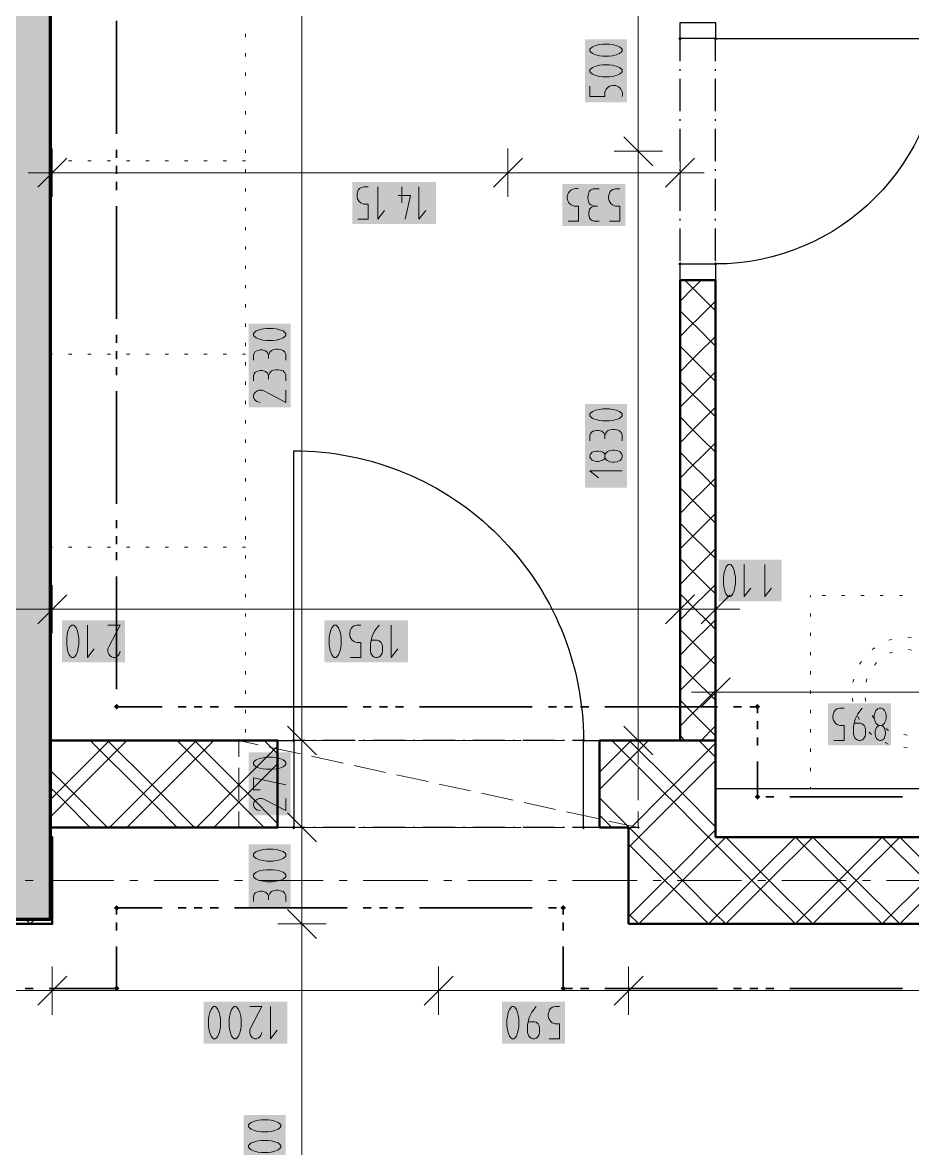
# Model space of a CAD drawing. Header units: millimetres. Extents: x 0 to 594, y 0 to 420.
# Drawn here: x 415.57 to 443.9, y 236.55 to 272.4 of the extents above; entities that cross this region are included whole.
import ezdxf

# ---------------------------------------------------------------- set-up
doc = ezdxf.new("R2010")
doc.units = ezdxf.units.MM
doc.header["$LTSCALE"] = 8
for name, color, linetype in [('PDF_Dvere', 7, 'Continuous'), ('PDF_Instalacni prizdivka do 1m', 7, 'Continuous'), ('PDF_Koty delkove', 7, 'Continuous'), ('PDF_Nabytek', 7, 'Continuous'), ('PDF_Osy hlavni', 7, 'Continuous'), ('PDF_Pozarni useky', 7, 'Continuous'), ('PDF_Preklady', 7, 'Continuous'), ('PDF_Pricky zdene', 7, 'Continuous'), ('PDF_Sanita', 7, 'Continuous'), ('PDF_Steny akusticke', 7, 'Continuous'), ('PDF_Steny obvodove nosne', 7, 'Continuous')]:
    doc.layers.add(name, color=color, linetype=linetype)

msp = doc.modelspace()

# ---------------------------------------------------------------- linework, layer by layer
at = {"layer": 'PDF_Dvere', "lineweight": 25}
for points in [[(436.5, 271.887), (436.5, 272.4), (437.628, 272.4), (437.628, 271.887)], [(436.5, 264.2), (436.5, 264.712), (437.628, 264.712), (437.628, 264.2)], [(424.2, 246.775), (423.688, 246.775), (423.688, 249.542), (424.2, 249.542)], [(433.938, 246.775), (433.425, 246.775), (433.425, 249.542), (433.938, 249.542)]]:
    msp.add_lwpolyline(points, close=True, dxfattribs=at)
for points in [[(436.5, 271.167), (436.5, 271.887)], [(436.5, 270.86), (436.5, 270.911)], [(437.628, 270.86), (437.628, 270.911)], [(436.5, 269.578), (436.5, 270.603)], [(437.628, 269.578), (437.628, 270.603)], [(436.5, 269.271), (436.5, 269.322)], [(437.628, 269.271), (437.628, 269.322)], [(436.5, 267.99), (436.5, 269.015)], [(437.628, 267.99), (437.628, 269.015)], [(436.5, 267.682), (436.5, 267.733)], [(436.5, 266.401), (436.5, 267.426)], [(437.628, 267.682), (437.628, 267.733)], [(437.628, 266.401), (437.628, 267.426)], [(436.5, 266.093), (436.5, 266.145)], [(437.628, 266.093), (437.628, 266.145)], [(436.5, 264.812), (436.5, 265.837)], [(437.628, 264.812), (437.628, 265.837)], [(424.878, 249.542), (424.826, 249.542)], [(426.159, 249.542), (425.134, 249.542)], [(426.466, 249.542), (426.415, 249.542)], [(427.748, 249.542), (426.723, 249.542)], [(428.055, 249.542), (428.004, 249.542)], [(429.336, 249.542), (428.311, 249.542)], [(429.644, 249.542), (429.593, 249.542)], [(430.925, 249.542), (429.9, 249.542)], [(431.233, 249.542), (431.181, 249.542)], [(432.514, 249.542), (431.489, 249.542)], [(432.821, 249.542), (432.77, 249.542)], [(424.57, 246.775), (424.2, 246.775)], [(424.878, 246.775), (424.826, 246.775)], [(426.159, 246.775), (425.134, 246.775)], [(426.466, 246.775), (426.415, 246.775)], [(427.748, 246.775), (426.723, 246.775)], [(428.055, 246.775), (428.004, 246.775)], [(429.336, 246.775), (428.311, 246.775)], [(429.644, 246.775), (429.593, 246.775)], [(430.925, 246.775), (429.9, 246.775)], [(431.233, 246.775), (431.181, 246.775)], [(432.514, 246.775), (431.489, 246.775)], [(432.821, 246.775), (432.77, 246.775)], [(433.425, 246.775), (433.078, 246.775)]]:
    msp.add_lwpolyline(points, dxfattribs=at)
for points in [[(437.628, 271.167), (437.628, 271.887), (444.803, 271.887, -0.414213), (437.628, 264.712)], [(424.57, 249.542), (424.2, 249.542), (424.2, 258.767, -0.414214), (433.425, 249.542), (433.078, 249.542)]]:
    msp.add_lwpolyline(points, format="xyb", dxfattribs=at)
at = {"layer": 'PDF_Dvere', "lineweight": 25, "transparency": 33554559}
for points in [[(436.5, 271.823), (436.436, 271.887), (436.564, 271.887), (436.5, 271.951)], [(437.628, 271.823), (437.564, 271.887), (437.692, 271.887), (437.628, 271.951)], [(436.5, 264.648), (436.436, 264.712), (436.564, 264.712), (436.5, 264.776)], [(437.628, 264.648), (437.564, 264.712), (437.692, 264.712), (437.628, 264.776)], [(424.264, 249.542), (424.2, 249.478), (424.2, 249.606), (424.136, 249.542)], [(433.489, 249.542), (433.425, 249.478), (433.425, 249.606), (433.361, 249.542)], [(424.264, 246.775), (424.2, 246.711), (424.2, 246.839), (424.136, 246.775)], [(433.489, 246.775), (433.425, 246.711), (433.425, 246.839), (433.361, 246.775)]]:
    msp.add_solid(points, dxfattribs=at)
at = {"layer": 'PDF_Instalacni prizdivka do 1m', "lineweight": 25}
msp.add_lwpolyline([(437.628, 246.467), (446.801, 246.467), (446.801, 248.005), (437.628, 248.005)], close=True, dxfattribs=at)
at = {"layer": 'PDF_Koty delkove', "lineweight": 18}
for points in [[(424.462, 141.969), (424.462, 175.401), (424.462, 195.307), (424.462, 197.114), (424.462, 198.6), (424.462, 222.482), (424.462, 225.25), (424.462, 228.325), (424.462, 243.7), (424.462, 246.775), (424.462, 249.542), (424.462, 273.425), (424.462, 274.911), (424.462, 330.055)], [(435.168, 249.542), (435.168, 268.3), (435.168, 273.425)], [(434.244, 271.711), (434.039, 271.711), (433.938, 271.697), (433.818, 271.67), (433.715, 271.629), (433.647, 271.575), (433.63, 271.547), (433.63, 271.493), (433.647, 271.465), (433.715, 271.41), (433.818, 271.369), (433.938, 271.341), (434.039, 271.328), (434.244, 271.328), (434.347, 271.341), (434.467, 271.369), (434.569, 271.41)], [(434.569, 271.41), (434.638, 271.465), (434.655, 271.493), (434.655, 271.547), (434.638, 271.575), (434.569, 271.629), (434.467, 271.67), (434.347, 271.697), (434.244, 271.711)], [(435.629, 267.838), (434.707, 268.761)], [(416.513, 268.385), (416.513, 267.616), (416.513, 266.847)], [(431.017, 268.385), (431.017, 267.616), (431.017, 266.847)], [(435.937, 268.3), (435.168, 268.3), (434.399, 268.3)], [(436.5, 268.385), (436.5, 267.616), (436.5, 266.847)], [(416.974, 268.077), (416.052, 267.155)], [(431.478, 268.077), (430.555, 267.155)], [(436.962, 268.077), (436.039, 267.155)], [(416.513, 267.616), (415.744, 267.616)], [(436.5, 267.616), (433.25, 267.616), (431.017, 267.616), (416.513, 267.616)], [(436.5, 267.616), (437.269, 267.616)], [(426.243, 266.142), (426.572, 266.142), (426.572, 266.62), (426.435, 266.62), (426.339, 266.654), (426.284, 266.706), (426.23, 266.791), (426.216, 266.858), (426.216, 266.927), (426.23, 266.996), (426.257, 267.063), (426.298, 267.115), (426.353, 267.15), (426.435, 267.167), (426.572, 267.167)], [(426.873, 267.167), (426.873, 266.142), (427.092, 266.415)], [(427.64, 267.167), (427.64, 266.654)], [(428.187, 267.167), (428.187, 266.142), (428.406, 266.415)], [(433.922, 267.103), (433.731, 267.103), (433.663, 267.068), (433.608, 267.017), (433.581, 266.932), (433.567, 266.863), (433.567, 266.795), (433.581, 266.71), (433.608, 266.642), (433.663, 266.591), (433.758, 266.556)], [(434.251, 266.078), (434.579, 266.078), (434.579, 266.556), (434.442, 266.556), (434.347, 266.591), (434.292, 266.642), (434.238, 266.727), (434.224, 266.795), (434.224, 266.863), (434.238, 266.932), (434.265, 267), (434.306, 267.051), (434.36, 267.086), (434.442, 267.103), (434.579, 267.103)], [(427.53, 266.893), (427.914, 266.893), (427.749, 266.142)], [(433.922, 266.078), (433.758, 266.078), (433.703, 266.095), (433.649, 266.13), (433.621, 266.181), (433.594, 266.282), (433.594, 266.351), (433.621, 266.453), (433.676, 266.522), (433.758, 266.556), (433.867, 266.556)], [(422.924, 261.648), (422.924, 261.812), (422.941, 261.867), (422.976, 261.922), (423.027, 261.95), (423.128, 261.977), (423.197, 261.977)], [(423.197, 261.977), (423.299, 261.95), (423.368, 261.895), (423.402, 261.812), (423.402, 261.703)], [(423.949, 261.648), (423.949, 261.84), (423.914, 261.908), (423.863, 261.963), (423.778, 261.99), (423.709, 262.004), (423.641, 262.004), (423.556, 261.99), (423.488, 261.963), (423.437, 261.908), (423.402, 261.812)], [(423.949, 260.991), (423.949, 261.183), (423.914, 261.251), (423.863, 261.306), (423.778, 261.333), (423.709, 261.347), (423.641, 261.347), (423.556, 261.333), (423.488, 261.306), (423.437, 261.251), (423.402, 261.155)], [(422.924, 260.991), (422.924, 261.155), (422.941, 261.21), (422.976, 261.265), (423.027, 261.293), (423.128, 261.32), (423.197, 261.32), (423.299, 261.293), (423.368, 261.238), (423.402, 261.155), (423.402, 261.046)], [(423.949, 260.69), (423.949, 260.306), (423.266, 260.663), (423.197, 260.69), (423.094, 260.69), (423.027, 260.663), (422.976, 260.622), (422.941, 260.58), (422.924, 260.525), (422.924, 260.471), (422.941, 260.416), (422.976, 260.375), (423.027, 260.334), (423.128, 260.306)], [(433.63, 259.086), (433.63, 259.25), (433.647, 259.305), (433.682, 259.359), (433.733, 259.387), (433.834, 259.414), (433.903, 259.414), (434.005, 259.387), (434.074, 259.332), (434.108, 259.25), (434.108, 259.141)], [(434.655, 259.086), (434.655, 259.277), (434.62, 259.345), (434.569, 259.4), (434.484, 259.427), (434.415, 259.441), (434.347, 259.441), (434.262, 259.427), (434.194, 259.4), (434.143, 259.345), (434.108, 259.25)], [(434.108, 258.538), (434.091, 258.511), (434.039, 258.47), (433.972, 258.443), (433.903, 258.429), (433.834, 258.429), (433.767, 258.443), (433.698, 258.47), (433.647, 258.525), (433.63, 258.566), (433.63, 258.62), (433.647, 258.661), (433.698, 258.716), (433.767, 258.743), (433.834, 258.757), (433.903, 258.757), (433.972, 258.743), (434.039, 258.716)], [(434.039, 258.716), (434.091, 258.675), (434.108, 258.648)], [(434.655, 258.127), (433.63, 258.127), (433.903, 257.909)], [(438.535, 255.147), (438.535, 254.122), (438.753, 254.395)], [(439.192, 255.147), (439.192, 254.122), (439.41, 254.395)], [(416.974, 254.184), (416.052, 253.261)], [(416.513, 254.491), (416.513, 253.722), (416.513, 252.954)], [(436.962, 254.184), (436.039, 253.261)], [(436.5, 254.491), (436.5, 253.722), (436.5, 252.954)], [(438.089, 254.184), (437.167, 253.261)], [(437.628, 254.491), (437.628, 253.722), (437.628, 252.954)], [(437.628, 253.722), (436.5, 253.722), (431.028, 253.722), (424.161, 253.722), (419.044, 253.722), (416.513, 253.722), (415.08, 253.722), (414.361, 253.722), (407.852, 253.722), (403.957, 253.722)], [(437.628, 253.722), (438.397, 253.722)], [(417.631, 253.21), (417.631, 252.185), (417.85, 252.457)], [(418.288, 253.21), (418.672, 253.21), (418.315, 252.526), (418.288, 252.457), (418.288, 252.355), (418.315, 252.287), (418.356, 252.236), (418.397, 252.201), (418.452, 252.185), (418.507, 252.185), (418.562, 252.201), (418.603, 252.236), (418.644, 252.287), (418.672, 252.389)], [(425.671, 253.021), (425.63, 253.124), (425.576, 253.192), (425.548, 253.21), (425.493, 253.21), (425.466, 253.192), (425.411, 253.124), (425.37, 253.021), (425.343, 252.901), (425.329, 252.799)], [(426.013, 252.185), (426.342, 252.185), (426.342, 252.662), (426.205, 252.662), (426.109, 252.697), (426.054, 252.749), (426, 252.834), (425.986, 252.901), (425.986, 252.97), (426, 253.039), (426.027, 253.106), (426.068, 253.158), (426.123, 253.192), (426.205, 253.21), (426.342, 253.21)], [(426.917, 253.21), (426.78, 253.039), (426.697, 252.867), (426.643, 252.629), (426.643, 252.389), (426.657, 252.321), (426.684, 252.27), (426.711, 252.236), (426.753, 252.201), (426.808, 252.185), (426.862, 252.185), (426.917, 252.201), (426.958, 252.236), (426.985, 252.27), (427.013, 252.321), (427.027, 252.389), (427.027, 252.526), (427.013, 252.594), (426.985, 252.662), (426.917, 252.714), (426.862, 252.731), (426.67, 252.731)], [(427.3, 253.21), (427.3, 252.185), (427.519, 252.457)], [(425.329, 252.799), (425.329, 252.594), (425.343, 252.492), (425.37, 252.372), (425.411, 252.27), (425.466, 252.201), (425.493, 252.185), (425.548, 252.185), (425.576, 252.201), (425.63, 252.27), (425.671, 252.372), (425.699, 252.492), (425.713, 252.594), (425.713, 252.799), (425.699, 252.901), (425.671, 253.021)], [(437.628, 251.848), (437.628, 251.08), (437.628, 250.311)], [(438.089, 251.541), (437.167, 250.618)], [(437.628, 251.08), (436.859, 251.08)], [(459.511, 251.08), (458.355, 251.08), (457.051, 251.08), (450.555, 251.08), (448.39, 251.08), (446.801, 251.08), (437.628, 251.08)], [(441.393, 249.542), (441.721, 249.542), (441.721, 250.02), (441.584, 250.02), (441.489, 250.055), (441.434, 250.106), (441.38, 250.191), (441.366, 250.259), (441.366, 250.327), (441.38, 250.396), (441.407, 250.464), (441.448, 250.515), (441.502, 250.55), (441.584, 250.567), (441.721, 250.567)], [(442.296, 250.567), (442.159, 250.396), (442.077, 250.225), (442.023, 249.986), (442.023, 249.746), (442.037, 249.679), (442.064, 249.627), (442.091, 249.593), (442.132, 249.559), (442.187, 249.542), (442.241, 249.542), (442.296, 249.559), (442.337, 249.593), (442.364, 249.627), (442.392, 249.679), (442.406, 249.746), (442.406, 249.884), (442.392, 249.951), (442.364, 250.02), (442.296, 250.071), (442.241, 250.089), (442.05, 250.089)], [(424.923, 249.081), (424.001, 250.003)], [(435.629, 249.081), (434.707, 250.003)], [(442.803, 249.559), (442.748, 249.61), (442.721, 249.679), (442.707, 249.746), (442.707, 249.815), (442.721, 249.884), (442.748, 249.951), (442.789, 250.002), (442.816, 250.02)], [(442.926, 250.02), (442.953, 250.002), (442.994, 249.951), (443.021, 249.884), (443.035, 249.815), (443.035, 249.746), (443.021, 249.679), (442.994, 249.61), (442.939, 249.559), (442.898, 249.542), (442.844, 249.542), (442.803, 249.559)], [(425.231, 249.542), (424.462, 249.542), (423.693, 249.542)], [(435.937, 249.542), (435.168, 249.542), (434.399, 249.542)], [(435.168, 249.542), (435.168, 248.773)], [(423.538, 249.007), (423.333, 249.007), (423.232, 248.993), (423.112, 248.966), (423.009, 248.925), (422.941, 248.871), (422.924, 248.843), (422.924, 248.789), (422.941, 248.761), (423.009, 248.707), (423.112, 248.666), (423.232, 248.638), (423.333, 248.624), (423.538, 248.624)], [(423.538, 248.624), (423.641, 248.638), (423.761, 248.666), (423.863, 248.707), (423.932, 248.761), (423.949, 248.789), (423.949, 248.843), (423.932, 248.871), (423.863, 248.925), (423.761, 248.966), (423.641, 248.993), (423.538, 249.007)], [(423.128, 247.967), (422.924, 247.967), (422.924, 248.35), (423.949, 248.132)], [(423.949, 247.693), (423.949, 247.31), (423.266, 247.666), (423.197, 247.693), (423.094, 247.693), (423.027, 247.666), (422.976, 247.625), (422.941, 247.584), (422.924, 247.529), (422.924, 247.475), (422.941, 247.42), (422.976, 247.379), (423.027, 247.338), (423.128, 247.31)], [(424.923, 246.313), (424.001, 247.236)], [(425.231, 246.775), (424.462, 246.775), (423.693, 246.775)], [(423.112, 246.045), (423.009, 246.004), (422.941, 245.95), (422.924, 245.922), (422.924, 245.868), (422.941, 245.84), (423.009, 245.786), (423.112, 245.745), (423.232, 245.717), (423.333, 245.703), (423.538, 245.703), (423.641, 245.717), (423.761, 245.745), (423.863, 245.786), (423.932, 245.84), (423.949, 245.868), (423.949, 245.922), (423.932, 245.95), (423.863, 246.004), (423.761, 246.045), (423.641, 246.072), (423.538, 246.086)], [(423.538, 246.086), (423.333, 246.086), (423.232, 246.072), (423.112, 246.045)], [(422.924, 244.416), (422.924, 244.581), (422.941, 244.636), (422.976, 244.69), (423.027, 244.718), (423.128, 244.745), (423.197, 244.745), (423.299, 244.718), (423.368, 244.663), (423.402, 244.581), (423.402, 244.471)], [(423.949, 244.416), (423.949, 244.608), (423.914, 244.676), (423.863, 244.731), (423.778, 244.758), (423.709, 244.772), (423.641, 244.772), (423.556, 244.758), (423.488, 244.731), (423.437, 244.676), (423.402, 244.581)], [(424.923, 243.239), (424.001, 244.161)], [(425.231, 243.7), (424.462, 243.7), (423.693, 243.7)], [(416.513, 242.35), (416.513, 241.581), (416.513, 240.813)], [(428.813, 242.35), (428.813, 241.581), (428.813, 240.813)], [(434.86, 242.35), (434.86, 241.581), (434.86, 240.813)], [(416.974, 242.043), (416.052, 241.12)], [(429.274, 242.043), (428.352, 241.12)], [(435.322, 242.043), (434.399, 241.12)], [(544.944, 241.581), (527.533, 241.581), (514.611, 241.581), (510.402, 241.581), (501.792, 241.581), (487.237, 241.581), (481.087, 241.581), (476.182, 241.581), (471.637, 241.581), (470.838, 241.581), (469.351, 241.581), (434.86, 241.581), (428.813, 241.581), (416.513, 241.581), (405.084, 241.581), (397.192, 241.581), (389.71, 241.581), (312.015, 241.581), (304.533, 241.581), (297.307, 241.581), (294.693, 241.581), (286.493, 241.581), (285.314, 241.581)], [(422.143, 240.658), (422.143, 240.453), (422.156, 240.351), (422.184, 240.231), (422.225, 240.129), (422.279, 240.06), (422.307, 240.044), (422.361, 240.044), (422.389, 240.06), (422.443, 240.129), (422.484, 240.231), (422.512, 240.351), (422.526, 240.453), (422.526, 240.658), (422.512, 240.76), (422.484, 240.88), (422.443, 240.983), (422.389, 241.051), (422.361, 241.069), (422.307, 241.069), (422.279, 241.051)], [(422.279, 241.051), (422.225, 240.983), (422.184, 240.88), (422.156, 240.76), (422.143, 240.658)], [(422.8, 241.069), (423.183, 241.069), (422.827, 240.385), (422.8, 240.317), (422.8, 240.214), (422.827, 240.146), (422.868, 240.095), (422.909, 240.06), (422.964, 240.044), (423.018, 240.044), (423.073, 240.06), (423.114, 240.095), (423.155, 240.146), (423.183, 240.248)], [(423.457, 241.069), (423.457, 240.044), (423.675, 240.317)], [(431.288, 240.129), (431.329, 240.231), (431.357, 240.351), (431.371, 240.453), (431.371, 240.658), (431.357, 240.76), (431.329, 240.88), (431.288, 240.983), (431.234, 241.051), (431.206, 241.069), (431.152, 241.069), (431.124, 241.051), (431.07, 240.983), (431.029, 240.88), (431.002, 240.76), (430.988, 240.658)], [(431.918, 241.069), (431.781, 240.898), (431.699, 240.727), (431.645, 240.488), (431.645, 240.248), (431.659, 240.18), (431.686, 240.129), (431.713, 240.095), (431.754, 240.06), (431.809, 240.044), (431.863, 240.044), (431.918, 240.06), (431.959, 240.095), (431.986, 240.129), (432.014, 240.18), (432.028, 240.248), (432.028, 240.385), (432.014, 240.453), (431.986, 240.522), (431.918, 240.573), (431.863, 240.59), (431.672, 240.59)], [(432.329, 240.044), (432.657, 240.044), (432.657, 240.522), (432.52, 240.522), (432.425, 240.556), (432.37, 240.608), (432.316, 240.693), (432.302, 240.76), (432.302, 240.829), (432.316, 240.898), (432.343, 240.965), (432.384, 241.017), (432.438, 241.051), (432.52, 241.069), (432.657, 241.069)], [(430.988, 240.658), (430.988, 240.453), (431.002, 240.351), (431.029, 240.231), (431.07, 240.129), (431.124, 240.06), (431.152, 240.044), (431.206, 240.044), (431.234, 240.06), (431.288, 240.129)], [(423.376, 237.467), (423.171, 237.467), (423.07, 237.453), (422.95, 237.426), (422.847, 237.385), (422.779, 237.331), (422.762, 237.303), (422.762, 237.249), (422.779, 237.221), (422.847, 237.166), (422.95, 237.125), (423.07, 237.097), (423.171, 237.083), (423.376, 237.083), (423.479, 237.097), (423.599, 237.125), (423.701, 237.166), (423.77, 237.221), (423.787, 237.249), (423.787, 237.303), (423.77, 237.331), (423.701, 237.385)], [(423.701, 237.385), (423.599, 237.426), (423.479, 237.453), (423.376, 237.467)]]:
    msp.add_lwpolyline(points, dxfattribs=at)
for points in [[(434.244, 271.054), (434.039, 271.054), (433.938, 271.04), (433.818, 271.013), (433.715, 270.972), (433.647, 270.918), (433.63, 270.89), (433.63, 270.836), (433.647, 270.808), (433.715, 270.753), (433.818, 270.712), (433.938, 270.684), (434.039, 270.67), (434.244, 270.67), (434.347, 270.684), (434.467, 270.712), (434.569, 270.753), (434.638, 270.808), (434.655, 270.836), (434.655, 270.89), (434.638, 270.918), (434.569, 270.972), (434.467, 271.013), (434.347, 271.04)], [(423.538, 262.661), (423.333, 262.661), (423.232, 262.647), (423.112, 262.62), (423.009, 262.579), (422.941, 262.525), (422.924, 262.497), (422.924, 262.442), (422.941, 262.414), (423.009, 262.36), (423.112, 262.319), (423.232, 262.291), (423.333, 262.277), (423.538, 262.277), (423.641, 262.291), (423.761, 262.319), (423.863, 262.36), (423.932, 262.414), (423.949, 262.442), (423.949, 262.497), (423.932, 262.525), (423.863, 262.579), (423.761, 262.62), (423.641, 262.647)], [(434.244, 260.098), (434.039, 260.098), (433.938, 260.084), (433.818, 260.057), (433.715, 260.016), (433.647, 259.962), (433.63, 259.934), (433.63, 259.88), (433.647, 259.852), (433.715, 259.798), (433.818, 259.757), (433.938, 259.729), (434.039, 259.715), (434.244, 259.715), (434.347, 259.729), (434.467, 259.757), (434.569, 259.798), (434.638, 259.852), (434.655, 259.88), (434.655, 259.934), (434.638, 259.962), (434.569, 260.016), (434.467, 260.057), (434.347, 260.084)], [(434.415, 258.784), (434.347, 258.784), (434.262, 258.77), (434.177, 258.73), (434.125, 258.675), (434.108, 258.648), (434.108, 258.538), (434.125, 258.511), (434.177, 258.456), (434.262, 258.415), (434.347, 258.401), (434.415, 258.401), (434.501, 258.415), (434.587, 258.456), (434.638, 258.511), (434.655, 258.566), (434.655, 258.62), (434.638, 258.675), (434.587, 258.73), (434.501, 258.77)], [(437.877, 254.736), (437.877, 254.531), (437.891, 254.43), (437.919, 254.31), (437.96, 254.207), (438.014, 254.138), (438.042, 254.122), (438.096, 254.122), (438.124, 254.138), (438.178, 254.207), (438.219, 254.31), (438.247, 254.43), (438.261, 254.531), (438.261, 254.736), (438.247, 254.839), (438.219, 254.958), (438.178, 255.061), (438.124, 255.13), (438.096, 255.147), (438.042, 255.147), (438.014, 255.13), (437.96, 255.061), (437.919, 254.958), (437.891, 254.839)], [(416.974, 252.799), (416.974, 252.594), (416.988, 252.492), (417.015, 252.372), (417.056, 252.27), (417.11, 252.201), (417.138, 252.185), (417.192, 252.185), (417.22, 252.201), (417.275, 252.27), (417.316, 252.372), (417.344, 252.492), (417.358, 252.594), (417.358, 252.799), (417.344, 252.901), (417.316, 253.021), (417.275, 253.124), (417.22, 253.192), (417.192, 253.21), (417.138, 253.21), (417.11, 253.192), (417.056, 253.124), (417.015, 253.021), (416.988, 252.901)], [(442.68, 250.327), (442.68, 250.259), (442.694, 250.174), (442.734, 250.089), (442.789, 250.037), (442.816, 250.02), (442.926, 250.02), (442.953, 250.037), (443.008, 250.089), (443.049, 250.174), (443.063, 250.259), (443.063, 250.327), (443.049, 250.412), (443.008, 250.499), (442.953, 250.55), (442.898, 250.567), (442.844, 250.567), (442.789, 250.55), (442.734, 250.499), (442.694, 250.412)], [(423.538, 245.429), (423.333, 245.429), (423.232, 245.415), (423.112, 245.388), (423.009, 245.347), (422.941, 245.293), (422.924, 245.265), (422.924, 245.211), (422.941, 245.183), (423.009, 245.129), (423.112, 245.087), (423.232, 245.06), (423.333, 245.046), (423.538, 245.046), (423.641, 245.06), (423.761, 245.087), (423.863, 245.129), (423.932, 245.183), (423.949, 245.211), (423.949, 245.265), (423.932, 245.293), (423.863, 245.347), (423.761, 245.388), (423.641, 245.415)], [(421.485, 240.658), (421.485, 240.453), (421.499, 240.351), (421.527, 240.231), (421.568, 240.129), (421.622, 240.06), (421.65, 240.044), (421.704, 240.044), (421.732, 240.06), (421.786, 240.129), (421.827, 240.231), (421.855, 240.351), (421.869, 240.453), (421.869, 240.658), (421.855, 240.76), (421.827, 240.88), (421.786, 240.983), (421.732, 241.051), (421.704, 241.069), (421.65, 241.069), (421.622, 241.051), (421.568, 240.983), (421.527, 240.88), (421.499, 240.76)], [(423.376, 236.81), (423.171, 236.81), (423.07, 236.796), (422.95, 236.769), (422.847, 236.728), (422.779, 236.674), (422.762, 236.646), (422.762, 236.591), (422.779, 236.564), (422.847, 236.509), (422.95, 236.468), (423.07, 236.44), (423.171, 236.426), (423.376, 236.426), (423.479, 236.44), (423.599, 236.468), (423.701, 236.509), (423.77, 236.564), (423.787, 236.591), (423.787, 236.646), (423.77, 236.674), (423.701, 236.728), (423.599, 236.769), (423.479, 236.796)]]:
    msp.add_lwpolyline(points, close=True, dxfattribs=at)
for points in [[(433.63, 270.37), (433.63, 270.041), (434.108, 270.041), (434.108, 270.179), (434.143, 270.274, -0.84385), (434.655, 270.041)], [(432.937, 266.078), (433.265, 266.078), (433.265, 266.556), (433.128, 266.556), (433.033, 266.591), (432.978, 266.642, -0.753191), (433.265, 267.103)]]:
    msp.add_lwpolyline(points, format="xyb", dxfattribs=at)
at = {"layer": 'PDF_Koty delkove', "color": 7, "lineweight": 18, "true_color": 0xffffff, "transparency": 33554559}
for points in [[(434.809, 269.86), (434.809, 271.865), (433.477, 269.86), (433.477, 271.865)], [(428.725, 267.321), (426.063, 267.321), (428.725, 265.988), (426.063, 265.988)], [(434.761, 267.257), (432.756, 267.257), (434.761, 265.925), (432.756, 265.925)], [(424.103, 260.152), (424.103, 262.814), (422.771, 260.152), (422.771, 262.814)], [(434.809, 257.59), (434.809, 260.252), (433.477, 257.59), (433.477, 260.252)], [(439.729, 255.301), (437.724, 255.301), (439.729, 253.968), (437.724, 253.968)], [(418.825, 253.364), (416.821, 253.364), (418.825, 252.031), (416.821, 252.031)], [(427.838, 253.364), (425.176, 253.364), (427.838, 252.031), (425.176, 252.031)], [(443.217, 250.721), (441.212, 250.721), (443.217, 249.388), (441.212, 249.388)], [(424.103, 247.156), (424.103, 249.161), (422.771, 247.156), (422.771, 249.161)], [(424.103, 244.235), (424.103, 246.24), (422.771, 244.235), (422.771, 246.24)], [(423.994, 241.223), (421.332, 241.223), (423.994, 239.89), (421.332, 239.89)], [(432.839, 241.223), (430.834, 241.223), (432.839, 239.89), (430.834, 239.89)], [(423.941, 234.959), (423.941, 237.62), (422.609, 234.959), (422.609, 237.62)]]:
    msp.add_solid(points, dxfattribs=at)
at = {"layer": 'PDF_Nabytek', "lineweight": 13}
for points in [[(422.663, 271.936), (422.663, 272.038)], [(422.663, 271.321), (422.663, 271.423)], [(422.663, 270.706), (422.663, 270.808)], [(422.663, 270.091), (422.663, 270.193)], [(422.663, 269.476), (422.663, 269.578)], [(422.663, 268.861), (422.663, 268.963)], [(422.663, 268.246), (422.663, 268.348)], [(416.524, 267.992), (416.513, 267.992)], [(416.513, 267.992), (416.513, 267.992)], [(417.139, 267.992), (417.036, 267.992)], [(417.754, 267.992), (417.651, 267.992)], [(418.369, 267.992), (418.266, 267.992)], [(418.984, 267.992), (418.881, 267.992)], [(419.599, 267.992), (419.496, 267.992)], [(420.214, 267.992), (420.111, 267.992)], [(420.829, 267.992), (420.726, 267.992)], [(421.444, 267.992), (421.341, 267.992)], [(422.059, 267.992), (421.956, 267.992)], [(422.663, 267.992), (422.571, 267.992)], [(422.663, 267.992), (422.663, 267.992)], [(422.663, 267.631), (422.663, 267.733)], [(422.663, 267.016), (422.663, 267.118)], [(422.663, 266.401), (422.663, 266.503)], [(422.663, 265.786), (422.663, 265.888)], [(422.663, 265.171), (422.663, 265.273)], [(422.663, 264.556), (422.663, 264.658)], [(422.663, 263.941), (422.663, 264.043)], [(422.663, 263.326), (422.663, 263.428)], [(422.663, 262.711), (422.663, 262.813)], [(422.663, 262.096), (422.663, 262.198)], [(416.524, 261.842), (416.513, 261.842)], [(416.513, 261.842), (416.513, 261.842)], [(417.139, 261.842), (417.036, 261.842)], [(417.754, 261.842), (417.651, 261.842)], [(418.369, 261.842), (418.266, 261.842)], [(418.984, 261.842), (418.881, 261.842)], [(419.599, 261.842), (419.496, 261.842)], [(420.214, 261.842), (420.111, 261.842)], [(420.829, 261.842), (420.726, 261.842)], [(421.444, 261.842), (421.341, 261.842)], [(422.059, 261.842), (421.956, 261.842)], [(422.663, 261.842), (422.571, 261.842)], [(422.663, 261.842), (422.663, 261.842)], [(422.663, 261.481), (422.663, 261.583)], [(422.663, 260.866), (422.663, 260.968)], [(422.663, 260.251), (422.663, 260.353)], [(422.663, 259.636), (422.663, 259.738)], [(422.663, 259.021), (422.663, 259.123)], [(422.663, 258.406), (422.663, 258.508)], [(422.663, 257.791), (422.663, 257.893)], [(422.663, 257.176), (422.663, 257.278)], [(422.663, 256.561), (422.663, 256.663)], [(422.663, 255.946), (422.663, 256.048)], [(416.524, 255.692), (416.513, 255.692)], [(416.513, 255.692), (416.513, 255.692)], [(417.139, 255.692), (417.036, 255.692)], [(417.754, 255.692), (417.651, 255.692)], [(418.369, 255.692), (418.266, 255.692)], [(418.984, 255.692), (418.881, 255.692)], [(419.599, 255.692), (419.496, 255.692)], [(420.214, 255.692), (420.111, 255.692)], [(420.829, 255.692), (420.726, 255.692)], [(421.444, 255.692), (421.341, 255.692)], [(422.059, 255.692), (421.956, 255.692)], [(422.663, 255.692), (422.571, 255.692)], [(422.663, 255.692), (422.663, 255.692)], [(422.663, 255.331), (422.663, 255.433)], [(422.663, 254.716), (422.663, 254.818)], [(422.663, 254.101), (422.663, 254.203)], [(422.663, 253.486), (422.663, 253.589)], [(422.663, 252.871), (422.663, 252.974)], [(422.663, 252.256), (422.663, 252.359)], [(422.663, 251.641), (422.663, 251.744)], [(422.663, 251.026), (422.663, 251.129)], [(422.663, 250.411), (422.663, 250.514)], [(422.663, 249.796), (422.663, 249.899)], [(422.663, 249.542), (422.663, 249.542)]]:
    msp.add_lwpolyline(points, dxfattribs=at)
at = {"layer": 'PDF_Osy hlavni', "lineweight": 18}
for points in [[(415.909, 245.083), (415.653, 245.083)], [(418.471, 245.083), (416.421, 245.083)], [(419.24, 245.083), (418.984, 245.083)], [(421.803, 245.083), (419.753, 245.083)], [(422.571, 245.083), (422.315, 245.083)], [(425.134, 245.083), (423.084, 245.083)], [(425.903, 245.083), (425.646, 245.083)], [(428.465, 245.083), (426.415, 245.083)], [(429.234, 245.083), (428.978, 245.083)], [(431.796, 245.083), (429.746, 245.083)], [(432.565, 245.083), (432.309, 245.083)], [(435.128, 245.083), (433.078, 245.083)], [(435.896, 245.083), (435.64, 245.083)], [(438.459, 245.083), (436.409, 245.083)], [(439.227, 245.083), (438.971, 245.083)], [(441.79, 245.083), (439.74, 245.083)], [(442.559, 245.083), (442.302, 245.083)], [(445.121, 245.083), (443.071, 245.083)]]:
    msp.add_lwpolyline(points, dxfattribs=at)
at = {"layer": 'PDF_Pozarni useky', "lineweight": 35}
for points in [[(418.563, 268.861), (418.563, 272.448)], [(418.563, 268.092), (418.563, 268.348)], [(418.563, 267.58), (418.563, 267.836)], [(418.563, 267.067), (418.563, 267.323)], [(418.563, 262.967), (418.563, 266.555)], [(418.563, 262.198), (418.563, 262.455)], [(418.563, 261.686), (418.563, 261.942)], [(418.563, 261.173), (418.563, 261.43)], [(418.563, 257.073), (418.563, 260.661)], [(418.563, 256.305), (418.563, 256.561)], [(418.563, 255.792), (418.563, 256.048)], [(418.563, 255.28), (418.563, 255.536)], [(418.563, 251.18), (418.563, 254.767)], [(418.563, 250.618), (418.563, 250.667)], [(420.009, 250.618), (418.563, 250.618)], [(420.778, 250.618), (420.521, 250.618)], [(421.29, 250.618), (421.034, 250.618)], [(421.803, 250.618), (421.546, 250.618)], [(425.903, 250.618), (422.315, 250.618)], [(426.671, 250.618), (426.415, 250.618)], [(427.184, 250.618), (426.928, 250.618)], [(427.696, 250.618), (427.44, 250.618)], [(431.796, 250.618), (428.209, 250.618)], [(432.565, 250.618), (432.309, 250.618)], [(433.078, 250.618), (432.821, 250.618)], [(433.59, 250.618), (433.334, 250.618)], [(437.69, 250.618), (434.103, 250.618)], [(438.459, 250.618), (438.202, 250.618)], [(438.96, 250.618), (438.715, 250.618)], [(438.96, 250.411), (438.96, 250.618)], [(438.96, 249.899), (438.96, 250.155)], [(438.96, 249.386), (438.96, 249.642)], [(438.96, 247.748), (438.96, 248.874)], [(438.971, 247.748), (438.96, 247.748)], [(439.484, 247.748), (439.227, 247.748)], [(443.584, 247.748), (439.996, 247.748)], [(418.563, 244.005), (418.563, 244.212)], [(420.009, 244.212), (418.563, 244.212)], [(420.778, 244.212), (420.521, 244.212)], [(421.29, 244.212), (421.034, 244.212)], [(421.803, 244.212), (421.546, 244.212)], [(425.903, 244.212), (422.315, 244.212)], [(426.671, 244.212), (426.415, 244.212)], [(427.184, 244.212), (426.928, 244.212)], [(427.696, 244.212), (427.44, 244.212)], [(431.796, 244.212), (428.209, 244.212)], [(432.565, 244.212), (432.309, 244.212)], [(432.78, 244.005), (432.78, 244.212)], [(418.563, 243.492), (418.563, 243.749)], [(432.78, 243.492), (432.78, 243.749)], [(416.421, 241.65), (418.563, 241.65), (418.563, 242.98)], [(432.78, 241.65), (432.78, 242.98)], [(415.909, 241.65), (415.653, 241.65)], [(433.078, 241.65), (432.821, 241.65)], [(433.59, 241.65), (433.334, 241.65)], [(437.69, 241.65), (434.103, 241.65)], [(438.459, 241.65), (438.202, 241.65)], [(438.971, 241.65), (438.715, 241.65)], [(439.484, 241.65), (439.227, 241.65)], [(443.584, 241.65), (439.996, 241.65)]]:
    msp.add_lwpolyline(points, dxfattribs=at)
at = {"layer": 'PDF_Pozarni useky', "lineweight": 35, "transparency": 33554559}
for points in [[(418.563, 250.529), (418.473, 250.618), (418.653, 250.618), (418.563, 250.708)], [(418.653, 250.618), (418.563, 250.529), (418.563, 250.708), (418.473, 250.618)], [(438.96, 250.529), (438.871, 250.618), (439.05, 250.618), (438.96, 250.708)], [(439.05, 250.618), (438.96, 250.529), (438.96, 250.708), (438.871, 250.618)], [(439.05, 247.748), (438.96, 247.659), (438.96, 247.838), (438.871, 247.748)], [(438.96, 247.659), (438.871, 247.748), (439.05, 247.748), (438.96, 247.838)], [(418.563, 244.123), (418.473, 244.212), (418.653, 244.212), (418.563, 244.302)], [(418.653, 244.212), (418.563, 244.123), (418.563, 244.302), (418.473, 244.212)], [(432.869, 244.212), (432.78, 244.123), (432.78, 244.302), (432.69, 244.212)], [(432.78, 244.123), (432.69, 244.212), (432.869, 244.212), (432.78, 244.302)], [(418.563, 241.56), (418.473, 241.65), (418.653, 241.65), (418.563, 241.739)], [(418.653, 241.65), (418.563, 241.56), (418.563, 241.739), (418.473, 241.65)], [(432.869, 241.65), (432.78, 241.56), (432.78, 241.739), (432.69, 241.65)], [(432.78, 241.56), (432.69, 241.65), (432.869, 241.65), (432.78, 241.739)]]:
    msp.add_solid(points, dxfattribs=at)
at = {"layer": 'PDF_Preklady', "lineweight": 18}
for points in [[(423.069, 249.409), (422.458, 249.542)], [(423.135, 249.542), (422.458, 249.542)], [(422.458, 249.027), (422.458, 249.542)], [(423.688, 249.542), (423.494, 249.542)], [(424.519, 249.542), (423.688, 249.542)], [(425.903, 249.542), (424.878, 249.542)], [(427.286, 249.542), (426.261, 249.542)], [(428.67, 249.542), (427.645, 249.542)], [(430.054, 249.542), (429.029, 249.542)], [(431.438, 249.542), (430.413, 249.542)], [(432.821, 249.542), (431.796, 249.542)], [(434.205, 249.542), (433.938, 249.542), (433.18, 249.542)], [(435.168, 249.542), (434.564, 249.542)], [(435.168, 249.027), (435.168, 249.542)], [(424.421, 249.115), (423.419, 249.333)], [(425.773, 248.82), (424.771, 249.038)], [(422.458, 247.644), (422.458, 248.669)], [(427.125, 248.526), (426.124, 248.744)], [(428.477, 248.232), (427.476, 248.45)], [(435.168, 247.644), (435.168, 248.669)], [(429.829, 247.937), (428.828, 248.155)], [(431.181, 247.643), (430.18, 247.861)], [(432.533, 247.348), (431.532, 247.566)], [(422.458, 246.775), (422.458, 247.285)], [(433.885, 247.054), (432.884, 247.272)], [(435.168, 246.775), (435.168, 247.285)], [(422.458, 246.775), (422.458, 246.775)], [(423.135, 246.775), (422.458, 246.775)], [(423.688, 246.775), (423.494, 246.775)], [(424.519, 246.775), (423.688, 246.775)], [(425.903, 246.775), (424.878, 246.775)], [(427.286, 246.775), (426.261, 246.775)], [(428.67, 246.775), (427.645, 246.775)], [(430.054, 246.775), (429.029, 246.775)], [(431.438, 246.775), (430.413, 246.775)], [(432.821, 246.775), (431.796, 246.775)], [(433.938, 246.775), (433.18, 246.775)], [(434.205, 246.775), (433.938, 246.775)], [(435.168, 246.775), (434.236, 246.978)], [(434.86, 246.775), (434.564, 246.775)], [(435.168, 246.775), (434.86, 246.775)], [(435.168, 246.775), (435.168, 246.775)]]:
    msp.add_lwpolyline(points, dxfattribs=at)
at = {"layer": 'PDF_Preklady', "lineweight": 18, "transparency": 33554559}
for points in [[(422.504, 249.542), (422.458, 249.496), (422.458, 249.588), (422.412, 249.542)], [(422.458, 249.496), (422.412, 249.542), (422.504, 249.542), (422.458, 249.588)], [(422.503, 249.532), (422.448, 249.497), (422.468, 249.587), (422.413, 249.552)], [(423.734, 249.542), (423.688, 249.496), (423.688, 249.588), (423.642, 249.542)], [(423.734, 249.542), (423.688, 249.496), (423.688, 249.588), (423.642, 249.542)], [(433.984, 249.542), (433.938, 249.496), (433.938, 249.588), (433.892, 249.542)], [(433.984, 249.542), (433.938, 249.496), (433.938, 249.588), (433.892, 249.542)], [(435.214, 249.542), (435.168, 249.496), (435.168, 249.588), (435.122, 249.542)], [(435.168, 249.496), (435.122, 249.542), (435.214, 249.542), (435.168, 249.588)], [(422.458, 246.729), (422.412, 246.775), (422.504, 246.775), (422.458, 246.821)], [(422.504, 246.775), (422.458, 246.729), (422.458, 246.821), (422.412, 246.775)], [(423.734, 246.775), (423.688, 246.729), (423.688, 246.821), (423.642, 246.775)], [(423.734, 246.775), (423.688, 246.729), (423.688, 246.821), (423.642, 246.775)], [(433.984, 246.775), (433.938, 246.729), (433.938, 246.821), (433.892, 246.775)], [(433.984, 246.775), (433.938, 246.729), (433.938, 246.821), (433.892, 246.775)], [(434.906, 246.775), (434.86, 246.729), (434.86, 246.821), (434.814, 246.775)], [(434.906, 246.775), (434.86, 246.729), (434.86, 246.821), (434.814, 246.775)], [(435.214, 246.775), (435.168, 246.729), (435.168, 246.821), (435.122, 246.775)], [(435.168, 246.729), (435.122, 246.775), (435.214, 246.775), (435.168, 246.821)], [(435.213, 246.765), (435.158, 246.73), (435.178, 246.82), (435.123, 246.785)]]:
    msp.add_solid(points, dxfattribs=at)
at = {"layer": 'PDF_Pricky zdene', "lineweight": 50}
msp.add_lwpolyline([(436.5, 264.2), (437.628, 264.2), (437.628, 249.542), (436.5, 249.542), (436.5, 264.2)], dxfattribs=at)
at = {"layer": 'PDF_Pricky zdene', "lineweight": 9}
for points in [[(437.167, 264.2), (436.946, 263.979), (436.91, 263.943), (436.654, 264.2)], [(436.91, 263.943), (436.5, 263.533)], [(437.628, 263.226), (436.95, 263.904), (436.91, 263.943)], [(437.628, 263.533), (436.997, 262.903), (436.91, 262.816), (436.5, 263.226)], [(436.91, 262.816), (436.5, 262.406)], [(437.628, 262.098), (437.006, 262.72), (436.91, 262.816)], [(437.628, 262.406), (437.048, 261.826), (436.91, 261.688), (436.5, 262.098)], [(436.91, 261.688), (436.5, 261.278)], [(437.628, 260.971), (437.062, 261.537), (436.91, 261.688)], [(437.628, 261.278), (437.099, 260.749), (436.91, 260.561), (436.5, 260.151)], [(437.628, 259.843), (437.117, 260.354), (436.91, 260.561), (436.5, 260.971)], [(437.628, 260.151), (437.15, 259.673), (436.91, 259.433), (436.5, 259.023)], [(437.628, 258.716), (437.173, 259.17), (436.91, 259.433), (436.5, 259.843)], [(437.628, 259.023), (437.2, 258.596), (436.91, 258.306), (436.5, 257.896)], [(437.628, 257.588), (437.229, 257.987), (436.91, 258.306), (436.5, 258.716)], [(437.628, 257.896), (437.251, 257.519), (436.91, 257.178), (436.5, 256.768)], [(437.628, 256.461), (437.285, 256.804), (436.91, 257.178), (436.5, 257.588)], [(437.628, 256.768), (437.302, 256.443), (436.91, 256.051), (436.5, 255.641)], [(437.628, 255.333), (437.341, 255.62), (436.91, 256.051), (436.5, 256.461)], [(437.628, 255.641), (437.353, 255.366), (436.91, 254.923), (436.5, 254.513)], [(437.628, 254.206), (437.397, 254.437), (436.91, 254.923), (436.5, 255.333)], [(437.628, 254.513), (437.404, 254.289), (436.91, 253.796), (436.5, 253.386)], [(437.628, 253.078), (437.453, 253.254), (436.91, 253.796), (436.5, 254.206)], [(437.628, 253.386), (437.455, 253.213), (436.91, 252.668), (436.5, 252.258)], [(437.628, 251.951), (437.508, 252.07), (436.91, 252.668), (436.5, 253.078)], [(437.628, 252.258), (437.505, 252.136), (436.91, 251.541), (436.5, 251.131)], [(437.628, 250.823), (437.564, 250.887), (436.91, 251.541), (436.5, 251.951)], [(437.628, 251.131), (437.556, 251.059), (436.91, 250.413), (436.5, 250.003)], [(437.628, 249.696), (437.62, 249.704), (436.91, 250.413), (436.5, 250.823)], [(437.628, 250.003), (437.607, 249.983), (437.167, 249.542)], [(436.654, 249.542), (436.5, 249.696)]]:
    msp.add_lwpolyline(points, dxfattribs=at)
at = {"layer": 'PDF_Sanita', "lineweight": 13}
for points in [[(440.652, 254.155), (440.652, 254.155)], [(440.652, 254.101), (440.652, 254.155)], [(440.652, 254.155), (440.652, 254.155)], [(441.124, 254.155), (441.021, 254.155)], [(441.739, 254.155), (441.636, 254.155)], [(442.354, 254.155), (442.251, 254.155)], [(442.969, 254.155), (442.866, 254.155)], [(443.584, 254.155), (443.481, 254.155)], [(440.652, 253.486), (440.652, 253.589)], [(440.652, 252.871), (440.652, 252.974)], [(443.144, 252.736), (443.243, 252.762)], [(443.748, 252.835), (443.85, 252.826)], [(442.611, 252.435), (442.695, 252.494)], [(443.765, 252.439), (443.865, 252.419)], [(440.652, 252.256), (440.652, 252.359)], [(442.213, 251.97), (442.272, 252.054)], [(442.691, 251.943), (442.748, 252.028)], [(443.168, 252.319), (443.204, 252.342), (443.262, 252.354)], [(440.652, 251.641), (440.652, 251.744)], [(441.999, 251.397), (442.026, 251.496)], [(442.424, 251.4), (442.444, 251.501)], [(440.652, 251.026), (440.652, 251.129)], [(441.995, 250.784), (441.986, 250.886)], [(442.416, 250.797), (442.396, 250.898)], [(440.652, 250.411), (440.652, 250.514)], [(442.202, 250.208), (442.158, 250.301)], [(442.669, 250.249), (442.612, 250.334)], [(440.652, 249.796), (440.652, 249.899)], [(443.136, 249.862), (443.05, 249.919)], [(442.594, 249.737), (442.521, 249.81)], [(443.727, 249.713), (443.626, 249.733)], [(440.652, 249.181), (440.652, 249.284)], [(443.123, 249.43), (443.03, 249.473)], [(443.727, 249.323), (443.624, 249.331)], [(440.652, 248.566), (440.652, 248.669)], [(440.652, 248.005), (440.652, 248.054)], [(440.652, 248.005), (440.652, 248.005)], [(440.652, 248.005), (440.652, 248.005)], [(441.124, 248.005), (441.021, 248.005)], [(441.739, 248.005), (441.636, 248.005)], [(442.354, 248.005), (442.251, 248.005)], [(442.969, 248.005), (442.866, 248.005)], [(443.584, 248.005), (443.481, 248.005)]]:
    msp.add_lwpolyline(points, dxfattribs=at)
at = {"layer": 'PDF_Steny akusticke', "lineweight": 50}
for points in [[(423.688, 249.542), (422.458, 249.542), (416.513, 249.542), (416.462, 249.542), (416.462, 246.775), (416.513, 246.775), (422.458, 246.775), (423.688, 246.775)], [(423.688, 249.542), (423.688, 246.775)], [(434.86, 243.7), (434.86, 246.775), (434.86, 246.775), (433.938, 246.775), (433.938, 249.542), (435.168, 249.542), (436.5, 249.542), (437.628, 249.542), (437.628, 246.775)], [(437.628, 246.467), (437.628, 246.775)], [(407.852, 243.7), (416.513, 243.7), (416.513, 246.467), (416.462, 246.467), (416.462, 243.853), (414.412, 243.853), (414.412, 246.467), (414.361, 246.467), (407.852, 246.467)], [(457.051, 246.313), (448.39, 246.313), (446.801, 246.313), (446.801, 246.467), (437.628, 246.467)], [(434.86, 243.7), (434.86, 243.7), (446.801, 243.7), (468.583, 243.7)]]:
    msp.add_lwpolyline(points, dxfattribs=at)
at = {"layer": 'PDF_Steny akusticke', "lineweight": 9}
for points in [[(416.646, 247.851), (416.923, 248.128), (418.338, 249.542)], [(416.923, 247.574), (417.2, 247.851), (418.891, 249.542)], [(419.414, 247.851), (417.723, 249.542)], [(421.043, 246.775), (419.967, 247.851), (419.69, 248.128), (418.276, 249.542)], [(419.414, 247.851), (419.69, 248.128), (421.105, 249.542)], [(419.69, 247.574), (419.967, 247.851), (421.658, 249.542)], [(422.181, 247.851), (420.49, 249.542)], [(423.688, 248.804), (422.735, 247.851), (422.458, 248.128), (421.043, 249.542)], [(423.688, 249.112), (423.257, 249.542)], [(433.938, 248.538), (434.942, 249.542)], [(433.938, 247.984), (435.496, 249.542)], [(436.019, 247.851), (434.327, 249.542)], [(436.295, 248.128), (434.881, 249.542)], [(437.628, 249.009), (437.095, 249.542)], [(422.181, 247.851), (422.458, 248.128), (423.688, 249.358)], [(437.628, 248.907), (436.572, 247.851), (436.295, 248.128), (437.628, 249.46)], [(418.276, 246.775), (417.2, 247.851), (416.923, 248.128), (416.462, 248.589)], [(436.019, 247.851), (436.295, 248.128)], [(416.646, 247.851), (416.462, 248.035)], [(416.462, 247.113), (416.923, 247.574), (416.646, 247.851), (416.462, 247.666)], [(418.891, 246.775), (419.69, 247.574), (419.414, 247.851), (418.338, 246.775)], [(421.658, 246.775), (422.458, 247.574), (422.181, 247.851), (421.105, 246.775)], [(422.458, 247.574), (422.735, 247.851)], [(423.688, 246.898), (422.735, 247.851)], [(434.881, 246.775), (433.938, 247.718)], [(435.496, 246.775), (436.295, 247.574), (436.019, 247.851), (434.942, 246.775)], [(436.295, 247.574), (436.572, 247.851)], [(437.628, 246.795), (436.572, 247.851)], [(417.723, 246.775), (416.923, 247.574)], [(420.49, 246.775), (419.69, 247.574)], [(423.257, 246.775), (422.458, 247.574)], [(437.095, 246.775), (436.295, 247.574)], [(434.327, 246.775), (433.938, 247.164)], [(421.043, 246.775), (421.043, 246.775)], [(434.86, 246.693), (434.942, 246.775)], [(434.86, 246.139), (435.496, 246.775)], [(434.86, 243.925), (436.019, 245.083), (436.295, 245.36), (437.628, 246.693)], [(437.628, 244.028), (436.572, 245.083), (436.295, 245.36), (434.881, 246.775)], [(437.628, 246.242), (437.095, 246.775)], [(446.801, 244.796), (445.705, 243.7), (444.598, 244.807), (444.321, 245.083), (442.937, 246.467), (441.83, 245.36), (441.554, 245.083), (440.17, 243.7), (439.063, 244.807), (438.786, 245.083), (437.628, 246.242)], [(446.801, 245.37), (445.705, 246.467), (444.598, 245.36), (443.491, 246.467), (442.107, 245.083), (441.83, 244.807), (440.723, 243.7), (439.34, 245.083), (439.063, 245.36), (437.956, 246.467), (437.628, 246.139)], [(446.801, 245.924), (446.258, 246.467), (444.875, 245.083), (444.598, 244.807), (443.491, 243.7), (442.107, 245.083), (441.83, 245.36), (440.723, 246.467), (439.34, 245.083), (439.063, 244.807), (437.956, 243.7), (437.628, 244.028)], [(437.628, 243.925), (438.786, 245.083), (439.063, 245.36), (440.17, 246.467), (441.554, 245.083), (441.83, 244.807), (442.937, 243.7), (444.321, 245.083), (444.598, 245.36), (444.875, 245.083), (446.258, 243.7), (446.801, 244.243)], [(435.188, 243.7), (436.295, 244.807), (436.019, 245.083), (434.86, 246.242)], [(436.295, 244.807), (436.572, 245.083), (437.628, 246.139)], [(416.513, 245.77), (416.462, 245.821)], [(416.513, 245.217), (416.462, 245.268)], [(416.462, 244.899), (416.513, 244.95)], [(437.402, 243.7), (436.295, 244.807)], [(416.462, 244.345), (416.513, 244.397)], [(415.97, 243.853), (415.816, 243.7), (415.662, 243.853)], [(435.188, 243.7), (434.86, 244.028)], [(437.402, 243.7), (437.628, 243.925)], [(435.188, 243.7), (435.188, 243.7), (435.188, 243.7)], [(437.402, 243.7), (437.402, 243.7), (437.402, 243.7)]]:
    msp.add_lwpolyline(points, dxfattribs=at)
at = {"layer": 'PDF_Steny obvodove nosne', "lineweight": 70}
msp.add_lwpolyline([(414.412, 330.209), (414.412, 330.055), (414.412, 246.467), (414.412, 243.853), (416.462, 243.853), (416.462, 246.467), (416.462, 246.775), (416.462, 249.542), (416.462, 273.425), (416.462, 274.911), (416.462, 330.055), (416.462, 332.464), (414.412, 332.464)], dxfattribs=at)
at = {"layer": 'PDF_Steny obvodove nosne', "color": 9, "lineweight": 9, "true_color": 0xc0c0c0, "transparency": 33554559}
msp.add_solid([(416.462, 243.853), (416.462, 332.464), (414.412, 243.853), (414.412, 332.464)], dxfattribs=at)

doc.saveas('drawing.dxf')
